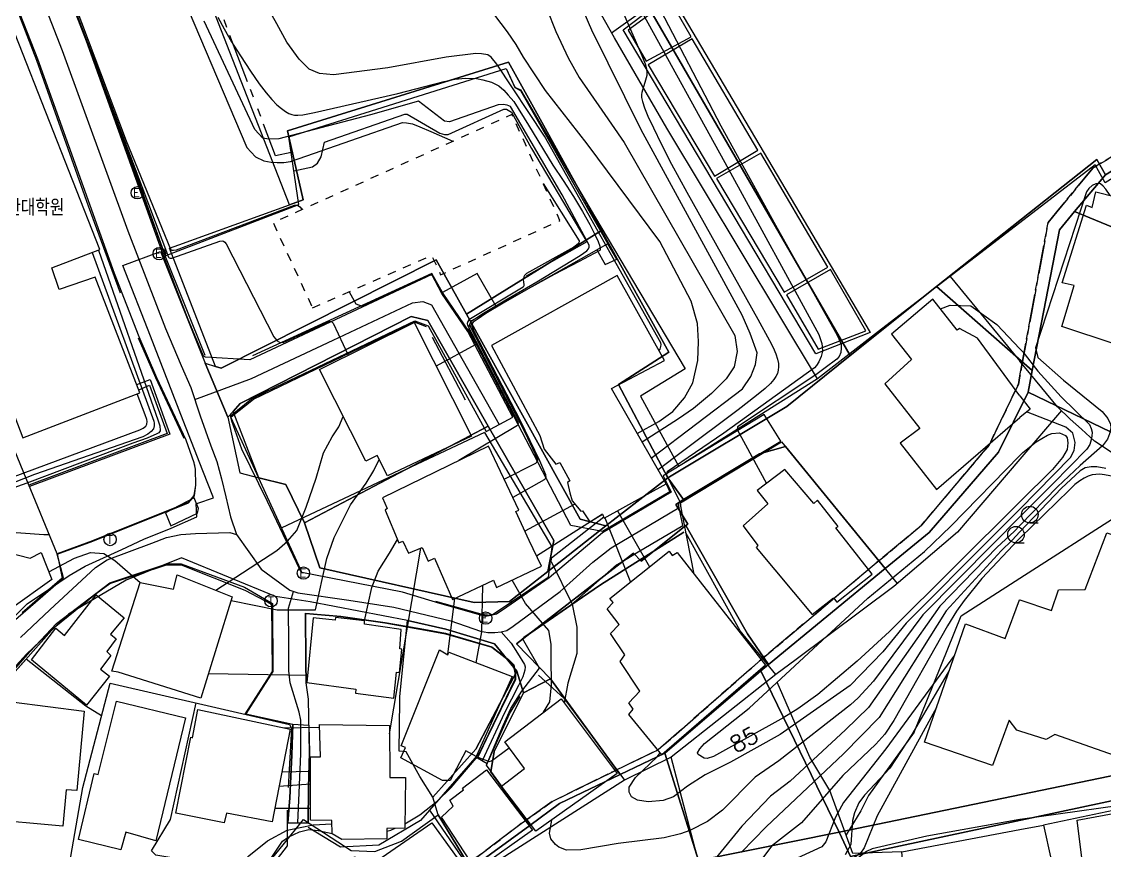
# Model space of a CAD drawing. Header units: feet. Extents: x 197796 to 199821, y 552499 to 555392.
# Drawn here: x 198554.4 to 198685.5, y 553970.4 to 554070.7 of the extents above; entities that cross this region are included whole.
import ezdxf
from ezdxf.enums import TextEntityAlignment as Align

# ---------------------------------------------------------------- set-up
doc = ezdxf.new("R2010")
doc.units = ezdxf.units.FT
doc.header["$MEASUREMENT"] = 0
for name, pattern in [('AAA006', [2, 1, -1]), ('ANYANG', [9, 5, -1, 2, -1]), ('ANYANG1', [11.5, 6, -1, 1, -1.5, 1, -1]), ('JEON', [12, 4, -0.5, 1, -0.5, 4, -0.5, 1, -0.5])]:
    doc.linetypes.add(name, pattern=pattern)
for name, color, linetype in [('AAA001', 7, 'CONTINUOUS'), ('AAA002', 7, 'CONTINUOUS'), ('AAA006', 7, 'AAA006'), ('AAA008', 7, 'CONTINUOUS'), ('AAC001', 7, 'CONTINUOUS'), ('AAC002', 7, 'CONTINUOUS'), ('AAC003', 3, 'ANYANG'), ('AAC006', 7, 'ANYANG1'), ('AD002', 7, 'CONTINUOUS'), ('AD0022', 1, 'CONTINUOUS'), ('ADA085', 1, 'CONTINUOUS'), ('AE150', 7, 'CONTINUOUS'), ('AZ0202', 7, 'CONTINUOUS'), ('AZ0203', 7, 'CONTINUOUS'), ('AZ080', 1, 'CONTINUOUS'), ('AZ0801', 7, 'CONTINUOUS'), ('AZ0803', 7, 'CONTINUOUS'), ('CA0011', 7, 'CONTINUOUS'), ('CAA001', 7, 'CONTINUOUS'), ('CAA002', 30, 'CONTINUOUS'), ('DC0012', 3, 'CONTINUOUS'), ('DD001', 3, 'CONTINUOUS'), ('EA0018', 7, 'JEON'), ('EA0118', 7, 'JEON'), ('wipco_지적', 20, 'CONTINUOUS'), ('ZC002', 7, 'CONTINUOUS')]:
    doc.layers.add(name, color=color, linetype=linetype)
doc.styles.add('GHS', font='ROMANS', dxfattribs={"bigfont": 'NGSW.shx'})
doc.styles.add('NGSW', font='ROMANS.shx', dxfattribs={"bigfont": 'NGSW.shx'})
doc.styles.get("Standard").update_dxf_attribs({"font": 'ROMANS.shx', "bigfont": 'NGSW.shx'})

# ---------------------------------------------------------------- blocks, each defined once
blk = doc.blocks.new('AZ0202')
at = {"layer": 'AZ0202'}
blk.add_circle((0, 0), 0.75, dxfattribs=at)
at = {"layer": 'AZ0202', "style": 'GHS'}
blk.add_text('E', height=1, dxfattribs=at).set_placement((-0.5, -0.48))
blk = doc.blocks.new('DC0012')
at = {"layer": 'DC0012'}
blk.add_lwpolyline([(0, -1), (1, -1)], dxfattribs=at)
blk.add_circle((0, 0), 1, dxfattribs=at)
blk = doc.blocks.new('AZ0203')
at = {"layer": 'AZ0203'}
blk.add_circle((0, 0), 0.75, dxfattribs=at)
at = {"layer": 'AZ0203', "style": 'GHS'}
blk.add_text('T', height=1, dxfattribs=at).set_placement((-0.36, -0.52))

msp = doc.modelspace()

# ---------------------------------------------------------------- linework, layer by layer
at = {"layer": 'AAA001', "color": 255, "flags": 128}
for points in [[(198626.42, 554040.04), (198611.23, 554031.57), (198617.07, 554020.66), (198617.6, 554019.02), (198619.01, 554017.22), (198619.49, 554017.43), (198620.71, 554015.19), (198620.41, 554014.98), (198620.7, 554013.74), (198621, 554012.76), (198622.02, 554011.51), (198622.26, 554011.58), (198623.12, 554010.24), (198624.64, 554011.16), (198624.88, 554010.66), (198632.35, 554014.83), (198625.74, 554026.38), (198632.14, 554029.73)], [(198608.82, 554020.61), (198598.66, 554015.8), (198597.41, 554018.25), (198596.04, 554017.58), (198590.43, 554028.64), (198601.88, 554034.36)], [(198610.87, 554019.4), (198598.04, 554013.13), (198598.62, 554011.84), (198598.37, 554011.66), (198600.03, 554007.7), (198600.5, 554007.89), (198601.19, 554006.46), (198602.87, 554007.13), (198603.59, 554005.46), (198604.36, 554005.83), (198606.53, 554000.86), (198611.48, 554003.17), (198611.85, 554002.3), (198617.3, 554004.86), (198615.78, 554007.98), (198614.2, 554011.48), (198614.53, 554011.63)], [(198646.7, 554016.57), (198643.38, 554014.04), (198644.67, 554012.43), (198641.66, 554009.76), (198643.46, 554007.38), (198643.25, 554007.13), (198650.01, 553999.03), (198652.59, 554001.04), (198653, 554000.54), (198657.25, 554003.91), (198652.86, 554009.5), (198653.16, 554009.68), (198650.65, 554012.85), (198650.22, 554012.46)], [(198543.69, 554008.88), (198555.44, 554005.84), (198556.8, 554006.54), (198558.09, 554003.27), (198553.11, 553999.7), (198545.09, 554001.95), (198542, 554002.82)], [(198626.79, 553993.36), (198627.36, 553994.15), (198625.64, 553996.74), (198626.69, 553997.84), (198625.22, 553999.7), (198625.94, 554000.5), (198625.55, 554000.98), (198632.71, 554006.67), (198633.08, 554006.18), (198633.67, 554006.51), (198644.35, 553992.9), (198631.82, 553982.08), (198627.84, 553986.93), (198628.35, 553987.57), (198627.83, 553988.35), (198629.16, 553989.76)], [(198579.9, 554001.18), (198576.08, 553988.92), (198566.1, 553992.04), (198565.34, 553992.19), (198568.74, 554002.92), (198572.8, 554002.11), (198573.22, 554003.82)], [(198562.27, 553988.06), (198555.63, 553993.56), (198558.56, 553997.36), (198559.59, 553996.48), (198563.42, 554001.41), (198566.82, 553998.62), (198565.17, 553996.65), (198565.85, 553996.08), (198564.71, 553994.57), (198565.21, 553994.07), (198563.97, 553992.42), (198565.03, 553991.57)], [(198599.42, 553988.9), (198599.77, 553992.06), (198600.12, 553992), (198600.41, 553994.82), (198600.15, 553994.86), (198600.3, 553997.23), (198595.88, 553997.86), (198595.88, 553998.26), (198592.37, 553998.65), (198592.35, 553998.36), (198589.69, 553998.63), (198588.89, 553990.82), (198594.85, 553990.01), (198594.81, 553989.5)], [(198604.95, 553994.74), (198605.95, 553994.15), (198606.06, 553994.49), (198613.73, 553991.52), (198609.37, 553981.87), (198608.13, 553982.54), (198606.25, 553978.97), (198605.32, 553978.94), (198600.29, 553981.68), (198600.82, 553982.95), (198600.3, 553983.14)], [(198549.59, 553974.33), (198550.39, 553984.31), (198552.78, 553984.19), (198553.18, 553988.48), (198561.97, 553987.36), (198561.1, 553977.74), (198559.8, 553977.83), (198559.39, 553973.43)], [(198570.67, 553971.68), (198567.03, 553972.71), (198566.42, 553970.56), (198561.29, 553971.84), (198563.2, 553979.81), (198563.68, 553979.68), (198565.9, 553988.53), (198574.22, 553986.55)], [(198616.61, 553972.81), (198612.45, 553978.29), (198615.22, 553980.39), (198612.84, 553983.64), (198619.65, 553988.83), (198626.45, 553979.8)], [(198573.08, 553975), (198574.9, 553984.18), (198575.08, 553984.13), (198575.74, 553987.53), (198586.9, 553985.17), (198584.73, 553973.94), (198579.18, 553975), (198578.92, 553973.82)], [(198590.43, 553985.71), (198598.89, 553985.61), (198598.93, 553979.33), (198600.82, 553979.3), (198600.77, 553973.2), (198598.57, 553973.16), (198598.57, 553971.9), (198593.14, 553971.81), (198591.98, 553972.51), (198591.92, 553974.12), (198589.36, 553974.17), (198589.34, 553981.81), (198590.57, 553981.83)], [(198609.37, 553968.12), (198605.2, 553974.53), (198606.62, 553975.84), (198606.22, 553976.58), (198607.84, 553977.84), (198607.75, 553978.02), (198610.64, 553980.25), (198616.18, 553972.95)], [(198691.85, 553975.96), (198689.63, 553968.79), (198684.5, 553967.83), (198684.27, 553969.13), (198682.69, 553968.96), (198682.06, 553974.15)], [(198592.2, 553956.65), (198586.89, 553964.34), (198594.68, 553969.72), (198595.8, 553968.17), (198604.03, 553973.82), (198608.45, 553967.7)]]:
    msp.add_lwpolyline(points, close=True, dxfattribs=at)
for points in [[(198675.13, 554025.47), (198669.99, 554032.46), (198667.84, 554033.6), (198667.55, 554033.4), (198664.61, 554037.15), (198659.61, 554032.94), (198662.03, 554029.86), (198658.78, 554026.93), (198663.02, 554021.52), (198660.64, 554019.73), (198665.05, 554014.15), (198675.13, 554022.84)], [(198675.13, 554000.79), (198678.94, 553999.53), (198679.8, 554002.02), (198683, 554002.07), (198685.62, 554008.92), (198693.51, 554006.2), (198691.2, 553998.87), (198692.92, 553998.06), (198687.24, 553981.73), (198679.36, 553984.51), (198678.32, 553983.91), (198675.13, 553984.93)], [(198675.13, 553984.93), (198674.75, 553985.05), (198673.82, 553986.27), (198671.82, 553980.76), (198663.58, 553983.61), (198668.55, 553997.89), (198673.33, 553996.13), (198675.08, 554000.81), (198675.13, 554000.79)], [(198675.13, 553973.03), (198678, 553973.57), (198678.9, 553969.38), (198677.71, 553969.19), (198677.85, 553968.29), (198682.14, 553968.8), (198683.8, 553956.17), (198675.12, 553954.97)], [(198675.12, 553954.97), (198655.03, 553952.18), (198653.9, 553961.54), (198659.62, 553962.35), (198659.23, 553965.39), (198661.24, 553965.71), (198660.85, 553970.34), (198675.13, 553973.03)]]:
    msp.add_lwpolyline(points, dxfattribs=at)
at = {"layer": 'AAA001', "color": 255}
msp.add_lwpolyline([(198675.13, 554025.47), (198676.36, 554023.88), (198675.13, 554022.84)], dxfattribs=at)
at = {"layer": 'AAA002', "color": 255, "flags": 128}
msp.add_lwpolyline([(198686.65, 554031.72), (198680.21, 554033.87), (198681.71, 554038.8), (198680.23, 554039.14), (198683.17, 554048.51), (198683.88, 554048.26), (198684.33, 554050.14), (198686.7, 554049.53)], dxfattribs=at)
at = {"layer": 'AAA006', "color": 255, "flags": 128}
msp.add_lwpolyline([(198589.6, 554036.1), (198603.99, 554042.46), (198605.09, 554040.12), (198619.52, 554046.67), (198613.71, 554059.49), (198584.84, 554046.4)], close=True, dxfattribs=at)
at = {"layer": 'AAA008', "color": 255, "flags": 128}
for points in [[(198550.79, 554076.44), (198533.51, 554069.56), (198546.43, 554036.41), (198552.59, 554038.65), (198553.45, 554036.33), (198549.14, 554034.59), (198554.59, 554020.41), (198568.72, 554025.85), (198563.32, 554039.84), (198558.96, 554038.35), (198558.09, 554040.96), (198563.87, 554043.16)], [(198572.46, 554009.77), (198575.7, 554011.27), (198575.82, 554011.85), (198575.28, 554013.13), (198571.81, 554011.31)]]:
    msp.add_lwpolyline(points, close=True, dxfattribs=at)
at = {"layer": 'AAC001', "color": 255, "flags": 128}
for points in [[(198675.14, 554046.41), (198658.41, 554033.55), (198650.67, 554027.54), (198632.44, 554057.83), (198626.1, 554068.75), (198616.63, 554085.56), (198601.4, 554093.4), (198574.53, 554082.44), (198572.55, 554086.67)], [(198550.79, 554076.44), (198552.1, 554076.94), (198553.7, 554072.65), (198556.24, 554066.08), (198562.45, 554048.43), (198566.32, 554037.91)], [(198703.39, 554076.5), (198707.02, 554064.73), (198685.44, 554051.22), (198684.23, 554053.4), (198675.14, 554046.41)], [(198571.8, 554042.4), (198562.85, 554067.15)], [(198571.8, 554042.4), (198587.96, 554048.6), (198586.73, 554056.78), (198613.02, 554065.06)], [(198632.35, 554014.83), (198632.82, 554013.85), (198624.65, 554009.07), (198620.83, 554009.81), (198608.54, 554033.36), (198608.54, 554033.89), (198608.75, 554034.43), (198608.85, 554034.6), (198623.96, 554043.14)], [(198611.82, 554036.28), (198609.49, 554040.27), (198605.33, 554037.96), (198604.01, 554040.27), (198582.32, 554030.31)], [(198666.68, 554039.91), (198675.13, 554029.65)], [(198575.27, 554017.23), (198575.4, 554016.62), (198575.44, 554014.68), (198575.26, 554013.41), (198574.56, 554012.59), (198563, 554007.95), (198558.71, 554006.37), (198554.96, 554015.46), (198548.07, 554032.19), (198546.49, 554036.43)], [(198600.47, 554001.75), (198588.31, 554004.1), (198588.15, 554004.52), (198579.77, 554022.81), (198579.76, 554022.93), (198582.46, 554025.09), (198601.88, 554034.41), (198603.35, 554033.87)], [(198604.06, 554032.57), (198608.07, 554024.99)], [(198568.5, 554032.48), (198570.61, 554027.68), (198574.04, 554020.35)], [(198703.92, 554011.52), (198687.94, 554017.24), (198686.96, 554018.08), (198685.55, 554019.05), (198684.16, 554020), (198682.56, 554021.45), (198681.19, 554022.67), (198679.66, 554024.15), (198675.13, 554029.65)], [(198650.67, 554027.54), (198634.63, 554017.42)], [(198680.15, 554023.68), (198675.13, 554017.81)], [(198610.41, 554021.05), (198585.87, 554009.51)], [(198610.41, 554021.05), (198618.53, 554007.2), (198618.1, 554003.5), (198611.43, 553999.04), (198610.75, 553998.9), (198610.56, 553998.91), (198604.5, 554000.62)], [(198634.19, 554011.92), (198634.11, 554012.52), (198646.3, 554019.93), (198660.29, 554002.76)], [(198675.13, 554017.81), (198667.59, 554008.99), (198659.87, 554002.4), (198648.08, 553993.59), (198645.62, 553991.76), (198641.31, 553997.04), (198634.74, 554008.9)], [(198675.13, 554003.42), (198687.32, 554011.24), (198688.19, 554013.52), (198693, 554014.79), (198703.53, 554010.99)], [(198491.21, 553976.16), (198495.96, 553977.65), (198499.87, 553979.12), (198505.22, 553980.9), (198512.9, 553981.46), (198518.46, 553982.9), (198523.61, 553984.86), (198529.72, 553989.84), (198533.15, 553995.1), (198543.19, 554009.7), (198557.09, 554008.7)], [(198615.16, 553996.25), (198620.84, 554000.15), (198624.41, 554002.63), (198634.48, 554008.98)], [(198557.09, 554008.7), (198557.74, 554008.72)], [(198558.71, 554006.37), (198559.32, 554003.41), (198554.49, 553999.22)], [(198548.69, 553967.9), (198549.17, 553978.83), (198549.47, 553983.56), (198550.59, 553987.3), (198552.68, 553991.05), (198558.34, 553997.47), (198563.43, 554001.55), (198565.1, 554002.79), (198571.96, 554005.03), (198573.72, 554005.03), (198581.4, 554001.99)], [(198662.33, 553984.79), (198668.01, 553998.86), (198675.13, 554003.42)], [(198581.4, 554001.99), (198584.62, 554000.29), (198584.7, 553992.14), (198581.4, 553986.99)], [(198588.87, 553990.77), (198588.84, 553993.23), (198588.8, 553999.15), (198593.01, 553998.79), (198598.36, 553998.01), (198602.59, 553997.27), (198605.68, 553996.71), (198609.88, 553995.5), (198611.27, 553995.06), (198613.25, 553993.56), (198613.87, 553992.94), (198614.1, 553991.78), (198614.07, 553991.17), (198609.78, 553982.3), (198603.75, 553975.37), (198602.65, 553974.11), (198597.62, 553971.13), (198592.98, 553970.88), (198589.09, 553973.26)], [(198564.08, 553986.76), (198562.2, 553987.95), (198554.96, 553993.64)], [(198697.48, 553993.77), (198691.78, 553976.46), (198678, 553973.57)], [(198557.35, 553945.21), (198559.15, 553962.62), (198559.58, 553965.12), (198561.82, 553978.13), (198565.12, 553990.73), (198576.85, 553988.04), (198586.82, 553985.73), (198587.06, 553985.27), (198586.64, 553978.12)], [(198645.62, 553991.76), (198632.97, 553981.77), (198627.3, 553979.01), (198609.2, 553967.43), (198592.21, 553956.1), (198584.36, 553949.79), (198579.31, 553947.66), (198577.2, 553946.42), (198570.02, 553941.46), (198568.41, 553940.57), (198567.02, 553938.22)], [(198616.94, 553991.71), (198619.99, 553988.9), (198627.3, 553979.01)], [(198660.85, 553970.34), (198654.94, 553970.12), (198652.14, 553977.73), (198649.73, 553981.76), (198645.79, 553990.86)], [(198584.52, 553968.44), (198575.27, 553969.17), (198570.65, 553969.93), (198570.12, 553970.44), (198572.41, 553974.26), (198575.53, 553988.34)], [(198612.45, 553978.3), (198610.65, 553980.83), (198613.4, 553987), (198614.69, 553989.11)], [(198648.67, 553938.2), (198647.27, 553939.52), (198642.4, 553947.96), (198639.05, 553959.55), (198635.81, 553970.84), (198632.97, 553981.77)], [(198586.52, 553975.35), (198586.54, 553971.06), (198582.65, 553966), (198588.85, 553959.55), (198592.21, 553956.1)], [(198603.75, 553975.37), (198609.2, 553967.43)]]:
    msp.add_lwpolyline(points, dxfattribs=at)
at = {"layer": 'AAC002', "color": 255, "flags": 128}
msp.add_lwpolyline([(198576.61, 554030.35), (198571.8, 554042.4)], dxfattribs=at)
at = {"layer": 'AAC003', "color": 255, "flags": 128}
msp.add_lwpolyline([(198625.76, 554069.36), (198633.94, 554075.25), (198655.32, 554093.15), (198666.48, 554102.15)], dxfattribs=at)
at = {"layer": 'AAC006', "color": 255, "flags": 128}
msp.add_lwpolyline([(198587.01, 554054.88), (198585.14, 554054.49), (198574.53, 554082.44)], dxfattribs=at)
at = {"layer": 'AD002', "color": 255, "flags": 128}
for points in [[(198559.13, 554136.8), (198556.23, 554131), (198555.2, 554128.86), (198554.27, 554125.59), (198553.06, 554107.1), (198551.84, 554092.18), (198551.89, 554089.23), (198551.97, 554086.48), (198556.76, 554073.87), (198559.33, 554067.25), (198567.25, 554045.43), (198571.83, 554033.61), (198573.71, 554029.13), (198574.88, 554026.5), (198576.03, 554023.04), (198576.65, 554021.23), (198577.3, 554019.41), (198578.01, 554017.54), (198578.61, 554015.42), (198579.11, 554013.27), (198579.7, 554010.86), (198580.39, 554008.71)], [(198575.37, 554025.02), (198582.22, 554027.55), (198592.08, 554032.2), (198601.7, 554036.73), (198602.92, 554036.88), (198603.99, 554036.48), (198612.17, 554022.02)], [(198554.29, 553996.26), (198557.82, 553999.61), (198563.37, 554004.72), (198564.78, 554005.66), (198570.15, 554007.67), (198571.93, 554008.34), (198573.67, 554008.7), (198575.46, 554008.81), (198579.61, 554008.95), (198580.39, 554008.71), (198583.37, 554004.51), (198586.86, 554001.98), (198587.81, 554001.65), (198593.97, 554000.78), (198599.42, 553999.9), (198606.32, 553998.27), (198609.91, 553997.03), (198610.81, 553996.86), (198611.66, 553996.84), (198612.42, 553996.92), (198613.11, 553997.11), (198613.87, 553997.6), (198619.53, 554001.8), (198623.49, 554005.36), (198625.72, 554007.1), (198633.93, 554011.97)], [(198587.84, 553973.83), (198587.98, 553977.48), (198588.17, 553982.18), (198588.17, 553986.27), (198587.99, 553987.23), (198586.91, 553990.77), (198586.72, 553992.2), (198586.72, 553995.5), (198586.71, 553999.79), (198587.3, 554001.82)], [(198612.42, 553996.92), (198613.62, 553995.56), (198614.4, 553994.37), (198615.22, 553992.99), (198615.32, 553992.71), (198615.28, 553992.31), (198615.02, 553991.49), (198614.51, 553990.45), (198612.79, 553987.15), (198610.12, 553981.34)]]:
    msp.add_lwpolyline(points, dxfattribs=at)
at = {"layer": 'AD0022', "color": 255, "flags": 128}
for points in [[(198632.96, 554013.82), (198624.65, 554008.91), (198618.23, 554003.45), (198613.08, 553999.92), (198611.85, 553999.07), (198611.14, 553998.89), (198610.53, 553998.78), (198605, 554000.35), (198600.47, 554001.75), (198588.31, 554004.1), (198588.05, 554004.47), (198585.66, 554009.54), (198584.17, 554012.7), (198581.07, 554019.03), (198579.85, 554022.41), (198579.66, 554023.06), (198582.23, 554025.11), (198585.19, 554026.55), (198601.95, 554034.55), (198603.59, 554033.95), (198610.58, 554021.15), (198610.58, 554021.14), (198613.8, 554022.91), (198608.36, 554033.25), (198605.25, 554037.85), (198604.02, 554040.13), (198582, 554029.84), (198576.67, 554030.15), (198576.43, 554030.28), (198574.56, 554034.72), (198571.56, 554042.46), (198562.27, 554068.37), (198559.69, 554075.04)], [(198553.13, 553997.96), (198556.98, 554001.28), (198559.48, 554003.47), (198558.73, 554006.32), (198563.02, 554007.9), (198574.59, 554012.55), (198575.31, 554013.39), (198575.49, 554014.67), (198575.45, 554016.62), (198575.29, 554017.38), (198574.3, 554020.12), (198570.78, 554027.67), (198568.62, 554032.62), (198565.66, 554040.26), (198556.37, 554066.17), (198553.81, 554072.76)], [(198552.58, 553991.3), (198555.46, 553994.57), (198558.66, 553997.94), (198565.07, 554002.87), (198571.99, 554005.14), (198573.73, 554005.15), (198577.22, 554003.85), (198581.38, 554002.32), (198584.74, 554000.36), (198584.75, 553999.17), (198584.79, 553993.17), (198584.81, 553992.14), (198581.55, 553987.01), (198587.23, 553985.76), (198587.11, 553982.02), (198586.86, 553976.85), (198586.6, 553973.84), (198589.08, 553973.81), (198589.11, 553978.1), (198589.23, 553982.35), (198589.11, 553988.79), (198588.84, 553990.75), (198588.79, 553993.23), (198588.75, 553999.2), (198593.02, 553998.84), (198598.37, 553998.06), (198602.6, 553997.32), (198605.69, 553996.76), (198609.9, 553995.54), (198611.29, 553995.11), (198613.28, 553993.59), (198613.92, 553992.96), (198614.15, 553991.79), (198614.12, 553991.15), (198610.59, 553983.92), (198609.54, 553981.68), (198610.7, 553981), (198612.64, 553985.6), (198613.56, 553987.66), (198614.9, 553989.74), (198617.03, 553992.55), (198614.97, 553996.11), (198615.46, 553996.45), (198620.84, 554000.15), (198626.35, 554005.04), (198626.79, 554005.29), (198628.99, 554006.6), (198634.37, 554009.78), (198633.82, 554012.54)]]:
    msp.add_lwpolyline(points, dxfattribs=at)
at = {"layer": 'ADA085', "color": 255, "flags": 128}
msp.add_lwpolyline([(198633.82, 554012.54), (198646.24, 554020), (198644.22, 554023.2), (198632, 554015.78), (198632.34, 554015.08), (198632.96, 554013.82)], dxfattribs=at)
at = {"layer": 'AE150', "color": 255, "flags": 128}
msp.add_lwpolyline([(198625.31, 554043.85), (198623.96, 554043.14), (198625, 554041.37), (198626.4, 554042)], close=True, dxfattribs=at)
msp.add_lwpolyline([(198589.08, 553973.81), (198586.6, 553973.84), (198586.86, 553976.85), (198587.11, 553982.02), (198587.23, 553985.76), (198589.17, 553985.63), (198589.23, 553982.35), (198589.11, 553978.1), (198589.08, 553973.81)], dxfattribs=at)
at = {"layer": 'AZ080', "color": 255, "flags": 128}
for points in [[(198562.85, 554067.15), (198567.21, 554055.1), (198571.8, 554042.4)], [(198613.02, 554065.06), (198614.04, 554062.78), (198614.74, 554062.46), (198623.68, 554047.2), (198634.64, 554028.73)], [(198568.34, 554026.84), (198569.98, 554027.43), (198572.35, 554020.85), (198565.53, 554018.3), (198555.36, 554014.49)]]:
    msp.add_lwpolyline(points, dxfattribs=at)
at = {"layer": 'AZ0801', "color": 255, "flags": 128}
for points in [[(198613.02, 554065.06), (198614.05, 554062.77), (198614.73, 554062.39), (198625.31, 554043.85)], [(198587.34, 554052.69), (198589.61, 554053.16), (198590.2, 554053.59), (198590.63, 554054.36), (198591.05, 554056.15), (198600.77, 554059.53), (198601.06, 554059.53), (198604.99, 554057.24), (198605.57, 554057.07), (198605.99, 554057.06), (198612.72, 554060.14), (198613.04, 554060.13), (198613.67, 554059.79), (198616.08, 554055.38), (198617.23, 554053.42), (198622.76, 554044.09), (198615.43, 554039.93)], [(198634.64, 554028.73), (198629.27, 554025.45), (198633.89, 554016.93)], [(198568.58, 554026.21), (198569.89, 554026.76), (198572.01, 554020.92), (198555.29, 554014.66)], [(198675.13, 554003.42), (198687.32, 554011.24), (198688.19, 554013.52), (198693, 554014.79), (198703.53, 554010.99)], [(198634.48, 554008.98), (198624.41, 554002.63), (198620.84, 554000.15), (198615.16, 553996.25)], [(198554.96, 553993.64), (198552.68, 553991.05), (198550.59, 553987.3), (198549.47, 553983.56), (198549.17, 553978.83), (198548.69, 553967.9)]]:
    msp.add_lwpolyline(points, dxfattribs=at)
at = {"layer": 'AZ0801', "color": 255}
msp.add_lwpolyline([(198662.33, 553984.79), (198668.01, 553998.86), (198675.13, 554003.42)], dxfattribs=at)
at = {"layer": 'AZ0803', "color": 255, "flags": 128}
for points in [[(198627.14, 554069.73), (198632.86, 554074.08), (198657.01, 554033.15), (198650.47, 554030.57)], [(198629.92, 554065.94), (198635.38, 554068.9), (198632.8, 554073.41), (198627.77, 554069.69)], [(198635.51, 554068.66), (198630.2, 554065.52), (198638.19, 554052.04), (198643.46, 554055.18)], [(198643.79, 554054.8), (198638.46, 554051.76), (198646.64, 554037.99), (198651.9, 554041.05)], [(198652.21, 554040.75), (198646.89, 554037.69), (198650.72, 554031.11), (198656.51, 554033.32)]]:
    msp.add_lwpolyline(points, close=True, dxfattribs=at)
at = {"layer": 'CAA001', "color": 255, "flags": 128}
for points, elevation in [([(198625.98, 554074.52), (198629.41, 554066.62), (198629.81, 554065.61), (198629.99, 554065.02), (198630.04, 554064.59), (198630.03, 554064.23), (198629.86, 554063.63), (198629.41, 554062.16), (198629.36, 554061.9), (198629.39, 554061.55), (198629.5, 554061.05), (198629.74, 554060.32), (198630.16, 554059.3), (198630.81, 554057.87), (198631.75, 554055.94), (198633.02, 554053.49), (198634.85, 554050.12), (198643.46, 554034.73), (198644.87, 554032.16), (198645.29, 554031.33), (198645.63, 554030.54), (198645.83, 554029.9), (198645.93, 554029.39), (198645.95, 554028.96), (198645.91, 554028.56), (198645.81, 554028.19), (198645.63, 554027.83), (198645.36, 554027.44), (198644.96, 554026.98), (198644.32, 554026.37), (198643.29, 554025.51), (198641.05, 554023.78), (198634.35, 554018.75), (198631.38, 554016.52)], 80), ([(198578.16, 554071.27), (198578.91, 554069.84), (198579.81, 554068.3), (198580.88, 554066.57), (198582.09, 554064.74), (198583.15, 554063.21), (198583.99, 554062.11), (198584.69, 554061.29), (198585.29, 554060.67), (198585.84, 554060.2), (198586.31, 554059.85), (198586.73, 554059.62), (198587.08, 554059.48), (198587.43, 554059.41), (198587.84, 554059.4), (198588.44, 554059.46), (198589.82, 554059.72), (198599.92, 554062.04), (198603.19, 554062.87), (198605.52, 554063.49), (198606.82, 554063.75), (198608.09, 554063.88), (198609.41, 554063.85), (198610.19, 554063.7), (198611.22, 554063.39), (198612.13, 554062.95), (198612.73, 554062.43), (198613.27, 554061.83), (198613.92, 554061.06), (198615.71, 554058.21), (198618.67, 554053.37), (198619.91, 554051.51), (198621.14, 554049.57), (198622.23, 554047.75), (198623.11, 554046.19), (198623.73, 554044.99), (198624.12, 554044.13), (198624.32, 554043.57), (198624.39, 554043.25), (198624.36, 554043.1), (198624.27, 554043.02), (198621.84, 554041.73), (198618.81, 554040.13), (198615.69, 554038.41), (198612.66, 554036.67), (198610.56, 554035.41), (198609.49, 554034.72), (198609.04, 554034.37), (198608.88, 554034.19), (198608.83, 554034.05), (198608.86, 554033.91), (198609.15, 554033.2), (198614.72, 554022.48), (198617.06, 554017.66), (198617.76, 554015.95), (198617.8, 554015.54), (198617.74, 554015.39), (198617.6, 554015.3), (198613.81, 554013.17)], 75), ([(198563.72, 554043.1), (198570.95, 554022.47), (198571.12, 554021.84), (198571.15, 554021.66), (198571.17, 554021.5), (198571.17, 554021.26), (198571.1, 554021.1), (198571.01, 554021), (198570.79, 554020.87), (198569.59, 554020.36), (198567.86, 554019.73), (198563.91, 554018.24), (198555.04, 554014.93), (198547.58, 554012.24), (198546.48, 554011.74), (198545.53, 554011.24), (198544.43, 554010.58), (198543.69, 554008.88)], 70), ([(198675.13, 554018.26), (198675.5, 554018.64), (198677.08, 554019.91), (198678.47, 554020.73), (198679, 554020.92), (198679.9, 554020.99), (198680.65, 554020.68), (198680.85, 554020.39), (198680.92, 554019.8), (198680.83, 554019), (198680.27, 554018.01), (198679.07, 554016.56), (198675.13, 554012.64)], 85), ([(198675.13, 554012.64), (198659.37, 553996.96), (198655.45, 553993.38), (198650.7, 553989.35), (198648.28, 553987.63), (198646.6, 553986.58), (198638.07, 553981.85), (198637.33, 553981.63), (198636.97, 553981.65), (198636.21, 553982.1), (198636.16, 553982.32), (198636.43, 553982.79), (198637, 553983.42), (198642.38, 553987.72), (198656.76, 554001), (198663.58, 554006.63), (198666.76, 554009.72), (198675.13, 554018.26)], 85), ([(198686.45, 554015.7), (198685.37, 554015.94), (198684.81, 554016), (198684.33, 554015.98), (198683.87, 554015.9), (198683.39, 554015.74), (198682.88, 554015.51), (198682.36, 554015.18), (198681.79, 554014.75), (198681.07, 554014.08), (198675.13, 554008.26)], 80), ([(198626.48, 554011.55), (198630.33, 554004.78)], 80), ([(198675.13, 554008.26), (198674.92, 554008.04), (198670.54, 554003.37), (198668.4, 554000.74), (198667.48, 553999.42), (198666.38, 553997.68), (198659.89, 553986.2), (198658.81, 553984.56), (198657.72, 553983.34), (198653.72, 553979.57), (198648.73, 553973.83), (198645.09, 553971.01), (198643.79, 553969.3)], 80), ([(198605.97, 553994.2), (198606.81, 554000.99)], 75), ([(198600.77, 553973.71), (198602.57, 553974.8), (198604.67, 553976.44), (198606.37, 553978.12), (198609.39, 553981.65), (198609.58, 553981.79), (198610.95, 553981.26), (198611.22, 553981.35), (198613.38, 553982.9)], 80), ([(198585.9, 553980.02), (198589.34, 553980.07)], 75), ([(198578.89, 553959.23), (198579.15, 553961), (198579.38, 553961.98), (198579.64, 553962.52), (198582.48, 553966.35), (198585.95, 553971.62), (198586.64, 553972.11), (198588.01, 553972.76), (198589.15, 553973.04), (198590.29, 553972.92), (198591.98, 553972.53)], 80), ([(198598.57, 553972.82), (198599.07, 553972.96), (198599.59, 553973.18)], 80)]:
    msp.add_lwpolyline(points, dxfattribs=dict(at, elevation=elevation))
at = {"layer": 'CAA002', "color": 255, "flags": 128}
for points, elevation in [([(198557.76, 554121.76), (198557.71, 554121.72), (198555.01, 554087.49), (198562.38, 554068.21), (198572.19, 554042.23), (198572.25, 554042.17), (198572.37, 554042.14), (198572.6, 554042.12), (198578.4, 554044.19), (198578.67, 554044.21), (198578.85, 554044.18), (198579.01, 554044.06), (198579.17, 554043.84), (198584.93, 554032.6), (198585.31, 554032.11), (198585.59, 554031.95), (198586.03, 554031.93), (198591.68, 554034.5), (198591.89, 554034.45), (198592.09, 554034.25), (198593.91, 554030.38)], 71), ([(198630.56, 554017.95), (198641.59, 554026.32), (198642.58, 554027.81), (198643.16, 554029.28), (198643.35, 554030.67), (198642.52, 554033.01), (198641.53, 554035.23), (198629.32, 554057.62), (198623.36, 554069.68), (198622.44, 554071.84), (198621.59, 554074.02), (198620.36, 554077.16), (198619.68, 554079.47), (198619.28, 554081.97), (198619.02, 554084.38), (198619.01, 554085.39), (198619.83, 554089.93), (198620.32, 554093.34), (198620.87, 554095.86), (198621.79, 554099.18), (198622.5, 554101.39), (198623.74, 554104.54), (198624.4, 554106.19)], 79), ([(198560.58, 554082.51), (198558.1, 554081.5), (198557.91, 554081.35), (198557.81, 554081.16), (198557.81, 554081.01), (198557.86, 554080.68), (198567.06, 554056.3), (198572.41, 554043.22), (198572.48, 554043.15), (198572.58, 554043.1), (198572.78, 554043.09), (198573.14, 554043.12), (198587.41, 554048.55), (198587.68, 554048.55), (198587.91, 554048.44), (198588.07, 554048.31), (198588.32, 554048.05), (198588.35, 554047.99)], 72), ([(198571.03, 554080.59), (198581.67, 554055.5), (198582.7, 554054.39), (198583.7, 554053.91), (198584.6, 554053.73), (198585.33, 554053.68), (198586.12, 554053.7), (198586.95, 554053.83), (198587.97, 554054.17), (198600.49, 554058.52), (198600.95, 554058.5), (198601.69, 554058.35), (198602.56, 554058), (198603.89, 554057.45), (198606.57, 554056.27), (198606.66, 554056.29)], 73), ([(198629.44, 554074.86), (198629.1, 554074.21), (198628.96, 554073.87), (198628.9, 554073.59), (198628.93, 554073.12), (198629.07, 554072.57), (198639.91, 554052.9), (198650.82, 554032.88), (198651.19, 554031.82), (198651.24, 554031.43), (198651.25, 554030.89), (198651.11, 554030.21), (198650.81, 554029.57), (198650.55, 554029.16), (198650.28, 554028.84), (198639.35, 554020.94), (198632.46, 554016.29), (198632.42, 554016.2), (198632.4, 554016.03), (198632.42, 554015.79), (198633.94, 554012.84), (198634.03, 554012.55), (198635.72, 554003.89)], 81), ([(198631.02, 554075.47), (198630.91, 554074.63), (198630.89, 554074.11), (198630.97, 554073.7), (198631.18, 554073.04), (198638.97, 554058.12), (198645.56, 554046.12), (198652.84, 554033.19), (198653.24, 554032.36), (198653.51, 554031.69), (198653.53, 554031.25), (198653.49, 554030.73), (198653.29, 554030.22), (198652.98, 554029.89), (198651.6, 554028.86), (198650.44, 554028.02), (198641, 554021.71), (198640.94, 554021.42), (198644.49, 554014.89)], 82), ([(198631.49, 554030.9), (198631.62, 554031.12), (198631.73, 554031.42), (198631.77, 554031.67), (198631.72, 554031.89), (198617.64, 554056.89), (198611.89, 554065.59), (198611.19, 554066.41), (198610.78, 554066.71), (198610.03, 554066.83), (198609.36, 554066.88), (198605.75, 554066.43), (198598.69, 554065.14), (198592.12, 554064.3), (198590.45, 554064.45), (198589.19, 554064.99), (198588, 554066.19), (198586.51, 554068.24), (198585.28, 554070.46), (198584.01, 554072.77)], 76), ([(198617.92, 554072.27), (198619.01, 554069.55), (198620.51, 554066.34), (198621.83, 554063.97), (198624.56, 554060), (198627.28, 554056.12), (198640.68, 554032.77), (198640.95, 554030.83), (198640.57, 554028.97), (198639.63, 554027.54), (198637.82, 554025.77), (198635.67, 554023.95), (198633.84, 554022.71), (198629.47, 554019.86)], 78), ([(198612.75, 554015.41), (198616.58, 554017.34), (198616.72, 554017.46), (198616.85, 554017.62), (198616.85, 554017.79), (198615.3, 554021.05), (198608.73, 554033.72), (198608.68, 554033.92), (198608.66, 554034.1), (198608.69, 554034.3), (198608.75, 554034.42), (198608.87, 554034.54), (198610.07, 554035.36), (198612.98, 554037.08), (198616.71, 554039.26), (198621.94, 554042.45), (198622.75, 554042.99), (198622.98, 554043.24), (198623.06, 554043.46), (198623.06, 554043.68), (198619.77, 554049.76), (198613.54, 554060.46), (198613.12, 554060.64), (198612.66, 554060.69), (198612.06, 554060.68), (198606.14, 554058.62), (198605.57, 554058.69), (198602.43, 554061.1), (198596.61, 554059.45), (198585.51, 554056.55), (198584.33, 554056.5), (198583.58, 554056.63), (198582.61, 554057.67), (198576.5, 554070.79)], 74), ([(198628.86, 554020.93), (198631.47, 554022.35), (198633.16, 554023.59), (198634.58, 554025.22), (198635.58, 554027.05), (198636.2, 554029.73), (198636.27, 554032.05), (198636.16, 554034.23), (198635.38, 554036.93), (198631.58, 554044.13), (198622.81, 554055.96), (198617.78, 554062.41), (198615.11, 554066.41), (198614.23, 554067.95), (198613.17, 554069.5), (198611.63, 554071.5)], 77), ([(198617.49, 554051.16), (198621.83, 554044.22), (198621.83, 554044.09), (198621.71, 554043.84), (198621.21, 554043.47), (198615.47, 554040.25), (198615.33, 554040.14), (198615.24, 554040.02), (198615.16, 554039.88), (198615.09, 554039.67), (198615.08, 554039.48), (198615.09, 554039.29), (198615.13, 554038.86), (198615.14, 554038.79), (198615.12, 554038.68), (198615.06, 554038.6), (198608.48, 554034.66), (198608.37, 554034.47), (198608.29, 554034.24), (198608.33, 554034.03), (198614.42, 554022.31), (198614.45, 554022.15), (198614.44, 554021.99), (198614.38, 554021.9), (198607.29, 554017.65)], 73), ([(198686.04, 554049.7), (198685.53, 554050.48), (198685.2, 554050.83), (198684.88, 554051.1), (198684.64, 554051.16), (198684.3, 554051.11), (198683.88, 554050.9), (198683.48, 554050.55), (198683.17, 554050.16), (198677.01, 554031.26), (198677.28, 554030.1), (198680.39, 554027.38), (198685.09, 554023.58), (198685.78, 554022.75), (198686.07, 554022.04), (198686.14, 554021.59), (198685.98, 554020.87), (198685.73, 554020.22), (198685.12, 554019.41), (198682.42, 554017.05), (198679.68, 554014.48), (198675.13, 554009.78)], 82), ([(198562.96, 554042.81), (198570.41, 554022.42), (198570.44, 554022.18), (198570.44, 554021.84), (198570.35, 554021.49), (198570.1, 554021.15), (198569.7, 554020.83), (198569.09, 554020.51), (198555.97, 554015.95), (198553.31, 554014.93), (198546.96, 554012.47), (198545.69, 554011.88), (198543.96, 554010.97), (198541.18, 554009.22), (198540.49, 554008.28), (198538.73, 554004.83), (198531.68, 553991.49), (198529.74, 553988.7), (198529.72, 553988.28), (198531.94, 553981.9)], 69), ([(198594.02, 554038.05), (198594.85, 554036.6), (198595.59, 554036.32), (198596.25, 554036.63), (198597.63, 554037.26), (198598.93, 554037.86), (198599.39, 554038.05), (198601.38, 554038.99), (198603.4, 554039.89), (198603.62, 554039.99), (198603.77, 554040.07), (198603.92, 554040.12), (198604.02, 554040.12), (198604.07, 554040.09), (198604.16, 554039.94), (198604.46, 554039.38), (198605.36, 554037.85), (198608.54, 554033.19), (198609.28, 554031.88), (198609.33, 554031.8), (198609.33, 554031.72), (198609.32, 554031.69), (198609.28, 554031.65), (198604.55, 554029.08)], 72), ([(198665.52, 554035.99), (198666.68, 554036.42), (198669.21, 554036.36), (198672.34, 554034.1), (198675.14, 554031.17)], 83), ([(198675.14, 554031.17), (198675.49, 554030.8), (198677.3, 554028.46), (198680.13, 554025.36), (198683.53, 554022.02), (198683.76, 554021.53), (198683.86, 554021.06), (198683.83, 554020.61), (198683.76, 554020.14), (198683.59, 554019.57), (198683.21, 554019.03), (198679.13, 554014.85), (198675.13, 554010.84)], 83), ([(198528.39, 553980.79), (198526.15, 553986.14), (198526.31, 553986.43), (198528.4, 553989.18), (198531.55, 553993.78), (198534.57, 553998.6), (198536.22, 554001.77), (198539.49, 554008.36), (198539.86, 554008.95), (198540.48, 554009.64), (198543.82, 554011.62), (198546, 554012.7), (198548.49, 554013.72), (198553.21, 554015.61), (198568.7, 554021.38), (198569.13, 554021.57), (198569.46, 554021.81), (198569.55, 554022.05), (198569.59, 554022.35), (198569.55, 554022.61), (198569.36, 554023.18), (198568.39, 554025.72)], 68), ([(198577.92, 554001.96), (198585.27, 554006.76), (198586.58, 554007.89), (198587.71, 554009.17), (198588.83, 554012), (198590.03, 554015.52), (198590.93, 554018.57), (198591.98, 554020.52), (198592.78, 554021.72), (198593.3, 554022.99)], 71), ([(198579.75, 554000.71), (198585.33, 553999.59), (198589.97, 553999.58), (198590.83, 554003.61), (198591.33, 554005.79), (198592.2, 554008.34), (198594.18, 554012.29), (198596.08, 554014.92), (198597.03, 554016.45), (198597.65, 554017.78)], 72), ([(198685.5, 554016.68), (198684.43, 554016.88), (198683.75, 554016.87), (198683.02, 554016.77), (198682.42, 554016.42), (198680.16, 554014.3), (198675.13, 554009.01)], 81), ([(198621.32, 554012.37), (198615.26, 554009.12)], 76), ([(198675.13, 554011.77), (198671.83, 554008.46), (198661.39, 553997.98), (198658.55, 553994.52), (198654.6, 553990.45), (198646.16, 553984.53), (198640.12, 553981.19), (198637.08, 553979.64), (198634.94, 553978.29), (198633.23, 553976.98), (198632, 553976.52), (198630.17, 553976.36), (198628.9, 553976.57), (198628.17, 553976.97), (198627.88, 553977.53), (198627.89, 553978.14), (198628.66, 553979.31), (198631.31, 553981.86), (198631.64, 553982.3)], 84), ([(198624.64, 554011.16), (198616.69, 554006.1)], 77), ([(198675.13, 554010.84), (198671.89, 554007.58), (198663.41, 553999), (198657.43, 553990.97), (198655.58, 553988.97), (198654.65, 553988.12), (198645.98, 553981.34), (198643.1, 553979.36), (198639.15, 553975.38), (198637.35, 553974.01), (198635.2, 553972.93), (198634.11, 553972.52), (198632.11, 553972.02), (198626.55, 553971.32), (198622.04, 553970.57), (198620.31, 553970.54), (198619.39, 553970.91), (198618.99, 553971.22), (198618.43, 553971.91), (198618.25, 553972.58), (198618.52, 553974.17)], 83), ([(198624.81, 554010.81), (198618.49, 554005.84), (198618.45, 554005.78), (198618.43, 554005.5), (198618.44, 554005.42), (198621.01, 554000.27), (198621.54, 553997.49), (198621.54, 553994.3), (198620.45, 553990.72), (198620.04, 553988.31)], 78), ([(198624.95, 554010.7), (198628.03, 554002.95)], 79), ([(198675.13, 554009.78), (198674.44, 554009.06), (198672.37, 554007.16), (198665.43, 554000.02), (198656.84, 553987.77), (198654.05, 553985.07), (198647.36, 553978.89), (198644.99, 553977.08), (198641.5, 553973.42), (198636.89, 553967.77)], 82), ([(198675.13, 554009.01), (198674.2, 554008.03), (198672.87, 554006.72), (198666.22, 553999.46), (198658.1, 553986.57), (198653.78, 553982.19), (198644.43, 553973.34), (198641.45, 553970.28)], 81), ([(198595.88, 553998.26), (198596.75, 554002.31), (198597.54, 554004.29), (198598.92, 554006.43), (198599.87, 554008.08)], 73), ([(198557.73, 554004.18), (198560.82, 554005.83), (198562.74, 554006.52), (198564.38, 554006.42), (198565.71, 554005.58), (198568.74, 554002.91)], 71), ([(198598.9, 553984.6), (198602.68, 554007.05)], 74), ([(198609.4, 553993.2), (198610.05, 553996.95), (198610.2, 554002.57)], 76), ([(198617.54, 553987.22), (198618.31, 553988.45), (198618.5, 553990.51), (198618.47, 553993.78), (198618.47, 553995.45), (198618.19, 553997.1), (198615.36, 554000.37), (198613.74, 554003.19)], 77), ([(198667.23, 553994.1), (198658.93, 553982.78), (198653.81, 553976.29), (198652.85, 553974.52), (198651.65, 553971.54), (198651.17, 553970.93), (198648.19, 553969.56)], 79), ([(198666.59, 553992.27), (198662.08, 553984.53), (198659.39, 553980.46), (198656.32, 553977.19), (198655.67, 553976.26), (198655.12, 553975.04), (198654.9, 553974.12), (198654.7, 553971.21), (198654, 553969.95)], 78), ([(198577, 553991.88), (198588.98, 553991.69)], 73), ([(198665.03, 553987.77), (198657.89, 553974.68), (198656.28, 553970.8), (198655.84, 553970.18), (198652.2, 553967.51), (198650.5, 553966.49), (198648.61, 553965.17), (198647.3, 553963.72), (198646.52, 553962.38), (198646.08, 553961.39), (198645.77, 553960.29), (198645.56, 553958.7), (198645.45, 553953.72), (198645.51, 553951.95), (198646.55, 553943.59), (198646.78, 553940.4), (198646.74, 553939.4), (198646.54, 553938.21)], 77), ([(198586.14, 553985.33), (198590.44, 553985.4)], 74), ([(198585.57, 553978.27), (198589.35, 553978.54)], 76), ([(198691.82, 553976.59), (198675.15, 553974.26), (198675.13, 553974.26)], 76), ([(198585.05, 553975.6), (198589.36, 553975.6)], 77), ([(198579.62, 553967.82), (198581.91, 553969.85), (198584.15, 553971.66), (198586.53, 553972.95), (198589.67, 553973.61), (198591.93, 553973.73)], 79), ([(198675.13, 553974.26), (198663.89, 553972.24), (198657.27, 553970.7), (198656.59, 553970.39), (198654.76, 553968.95), (198652.18, 553967.26), (198651.03, 553966.17), (198649.89, 553964.79), (198649.02, 553963.28), (198648.35, 553961.53), (198647.92, 553959.49), (198647.78, 553954.54), (198647.88, 553948.76), (198648.01, 553946.89), (198648.49, 553943.36), (198649.56, 553938.2)], 76)]:
    msp.add_lwpolyline(points, dxfattribs=dict(at, elevation=elevation))
at = {"layer": 'CAA002', "color": 255, "elevation": 84}
msp.add_lwpolyline([(198675.13, 554011.77), (198681.25, 554018), (198681.69, 554018.87), (198681.83, 554019.83), (198681.54, 554020.94), (198680.67, 554021.67), (198675.93, 554023.52)], dxfattribs=at)
at = {"layer": 'DD001', "color": 255, "flags": 128}
msp.add_lwpolyline([(198662.33, 553984.79), (198656.82, 553977.16), (198655.9, 553975.3), (198654.11, 553972.38)], dxfattribs=at)
at = {"layer": 'EA0018', "color": 255, "flags": 128}
for points in [[(198705.65, 554065.87), (198702.87, 554064.22), (198699.16, 554062.02), (198683.94, 554053), (198679.58, 554047.71), (198678.53, 554046.43), (198675.41, 554029.43), (198675.13, 554027.91)], [(198675.13, 554027.91), (198674.94, 554026.84), (198674.41, 554025.76), (198671.4, 554019.51), (198663.24, 554009.83), (198657.76, 554005.26), (198643.77, 553993.52), (198642.67, 553992.55), (198631.41, 553982.67), (198630.72, 553982.34), (198625.9, 553980.01), (198618.59, 553976.42), (198614.83, 553973.74), (198607.77, 553968.4), (198590.9, 553956.49), (198584.52, 553951.81), (198574.72, 553947.25), (198573.71, 553946.76), (198567.43, 553943.69), (198565.35, 553940.41), (198564.27, 553938.22)]]:
    msp.add_lwpolyline(points, dxfattribs=at)
at = {"layer": 'EA0118', "color": 255, "flags": 128}
for points in [[(198675.13, 554027.91), (198675.41, 554029.43), (198678.53, 554046.43), (198679.58, 554047.71), (198683.94, 554053), (198699.16, 554062.02), (198702.87, 554064.22), (198705.65, 554065.87), (198702.37, 554077.5), (198702.07, 554078.55), (198701.01, 554082.36), (198700.75, 554083.29), (198699.41, 554088.17), (198698.81, 554093.31), (198698.66, 554097.3), (198699.79, 554105.39), (198699.95, 554106.56), (198714.71, 554117.59), (198722.41, 554123.35), (198731.75, 554130.33), (198756.43, 554178.05), (198761.58, 554201.23), (198763.13, 554208.19), (198768.62, 554232.91), (198765.23, 554271.46), (198755.12, 554312.96), (198767.42, 554337.21), (198786.68, 554351.81), (198804.26, 554380.72), (198847.2, 554428.95), (198864.75, 554454.73), (198883.91, 554458.54), (198914.07, 554484.64), (198928.01, 554493.11)], [(198564.27, 553938.22), (198565.35, 553940.41), (198567.43, 553943.69), (198573.71, 553946.76), (198574.72, 553947.25), (198584.52, 553951.81), (198590.9, 553956.49), (198607.77, 553968.4), (198614.83, 553973.74), (198618.59, 553976.42), (198625.9, 553980.01), (198630.72, 553982.34), (198631.41, 553982.67), (198642.67, 553992.55), (198643.77, 553993.52), (198657.76, 554005.26), (198663.24, 554009.83), (198671.4, 554019.51), (198674.41, 554025.76), (198674.94, 554026.84), (198675.13, 554027.91)]]:
    msp.add_lwpolyline(points, dxfattribs=at)
at = {"layer": 'wipco_지적', "color": 20}
for points in [[(198697.68, 554079.14), (198703.68, 554063.55), (198700.93, 554061.67), (198685.46, 554052.21), (198684.43, 554054.05), (198665.05, 554038.7), (198654.62, 554030.35), (198627.67, 554076.92), (198631.16, 554079.04), (198635.28, 554081.43), (198645.56, 554087.45), (198652.08, 554091.17), (198671.81, 554102.55), (198679.44, 554095.55), (198688.24, 554089.64), (198697.46, 554083.44), (198697.68, 554079.14)], [(198617.52, 554058.2), (198624.55, 554045.48), (198608.2, 554035.35), (198604.56, 554041.91), (198578.54, 554028.81), (198577.86, 554029.03), (198572.29, 554043.31), (198573.44, 554043.73), (198586.8, 554048.59), (198588.45, 554049.19), (198586.56, 554057.52), (198613.31, 554065.81), (198617.52, 554058.2)], [(198700.93, 554061.67), (198713.16, 554055.37), (198713.53, 554052.65), (198713.64, 554048.4), (198713.57, 554045.81), (198713.43, 554044.06), (198713.04, 554041.71), (198711.79, 554035.33), (198711.71, 554035.39), (198681.75, 554047.77), (198685.46, 554052.21), (198700.93, 554061.67)], [(198685.46, 554052.21), (198681.75, 554047.77), (198679.91, 554045.56), (198676.63, 554028.53), (198665.05, 554038.7), (198684.43, 554054.05), (198685.46, 554052.21)], [(198681.75, 554047.77), (198711.71, 554035.39), (198703.81, 554012.57), (198676.11, 554025.91), (198676.63, 554028.53), (198679.91, 554045.56), (198681.75, 554047.77)], [(198624.55, 554045.48), (198632.69, 554030.77), (198626.59, 554026.84), (198632.55, 554015.55), (198625.05, 554009.77), (198621.96, 554010.56), (198608.2, 554035.35), (198624.55, 554045.48)], [(198576.6, 554029.43), (198577.86, 554029.03), (198578.54, 554028.81), (198604.56, 554041.91), (198608.2, 554035.35), (198621.96, 554010.56), (198625.05, 554009.77), (198618.06, 554004.25), (198618.79, 554007.96), (198610.85, 554021.81), (198603.55, 554034.57), (198601.52, 554035.08), (198580.85, 554024.56), (198579.99, 554023.58), (198579.37, 554022.88), (198576.6, 554029.43)], [(198665.05, 554038.7), (198676.63, 554028.53), (198676.11, 554025.91), (198672.56, 554018.66), (198664.16, 554008.96), (198658.83, 554004.58), (198646.8, 554019.34), (198643.64, 554018.44), (198634.47, 554012.93), (198632.55, 554015.55), (198646.93, 554024.2), (198654.62, 554030.35), (198665.05, 554038.7)], [(198610.85, 554021.81), (198588.62, 554010.13), (198586.36, 554014.76), (198583.12, 554015.56), (198579.99, 554023.58), (198580.85, 554024.56), (198601.52, 554035.08), (198603.55, 554034.57), (198610.85, 554021.81)], [(198703.81, 554012.57), (198692.16, 553980.28), (198691.63, 553980.65), (198653.28, 553972.72), (198643.81, 553992.21), (198644.74, 553992.98), (198658.83, 554004.58), (198664.16, 554008.96), (198672.56, 554018.66), (198676.11, 554025.91), (198703.81, 554012.57)], [(198588.62, 554010.13), (198610.85, 554021.81), (198618.79, 554007.96), (198618.06, 554004.25), (198613.42, 554000.61), (198609.14, 554000.47), (198590.49, 554004.66), (198588.62, 554010.13)], [(198634.47, 554012.93), (198643.64, 554018.44), (198646.8, 554019.34), (198658.83, 554004.58), (198644.74, 553992.98), (198642.19, 553996.7), (198634.72, 554009.79), (198634.96, 554009.96), (198633.52, 554012.32), (198634.47, 554012.93)], [(198634.72, 554009.79), (198642.19, 553996.7), (198644.74, 553992.98), (198643.81, 553992.21), (198632.21, 553982.26), (198626.8, 553979.67), (198618.37, 553991.26), (198614.27, 553995.48), (198628.4, 554006.46), (198629.33, 554005.46), (198634.72, 554009.79)], [(198601.1, 553998.31), (198605.73, 553997.27), (198611.62, 553995.48), (198614.3, 553992.16), (198609.35, 553982.74), (198604.13, 553976.94), (198602.57, 553979.43), (198600.91, 553982.42), (198600.06, 553982.51), (198600.15, 553988.59), (198600.16, 553989.13), (198601.1, 553998.31)], [(198614.3, 553992.16), (198615.11, 553989.56), (198611.57, 553982.47), (198611.17, 553980.01), (198615.87, 553973.53), (198608.73, 553968.3), (198604.79, 553974.81), (198604.13, 553976.94), (198609.35, 553982.74), (198614.3, 553992.16)], [(198632.21, 553982.26), (198643.81, 553992.21), (198653.28, 553972.72), (198636.25, 553969.28), (198632.21, 553982.26)], [(198615.11, 553989.56), (198618.37, 553991.26), (198626.8, 553979.67), (198619.46, 553976.16), (198615.87, 553973.53), (198611.17, 553980.01), (198611.57, 553982.47), (198615.11, 553989.56)], [(198636.25, 553969.28), (198644.48, 553940.45), (198640.27, 553939.55), (198638.19, 553933.16), (198628.37, 553944.74), (198623.5, 553947.03), (198622.15, 553946.9), (198574.73, 553930.12), (198575.46, 553947.65), (198584.61, 553951.71), (198591.78, 553956.57), (198601.71, 553963.31), (198604.86, 553965.46), (198608.73, 553968.3), (198615.87, 553973.53), (198619.46, 553976.16), (198626.8, 553979.67), (198632.21, 553982.26), (198636.25, 553969.28)], [(198691.12, 553977.56), (198654.65, 553969.77), (198653.28, 553972.72), (198691.63, 553980.65), (198692.16, 553980.28), (198691.12, 553977.56)], [(198653.28, 553972.72), (198654.65, 553969.77), (198691.12, 553977.56), (198689.75, 553973.36), (198680.92, 553945.27), (198678.25, 553933.48), (198653.93, 553932.76), (198653.89, 553932.76), (198644.48, 553940.45), (198636.25, 553969.28), (198653.28, 553972.72)], [(198586.06, 553971.18), (198588.51, 553974.24), (198594.27, 553970.5), (198597.12, 553970.36), (198600.36, 553971.63), (198604.79, 553974.81), (198608.73, 553968.3), (198604.86, 553965.46), (198601.71, 553963.31), (198591.78, 553956.57), (198582.33, 553966.63), (198583.75, 553968.36), (198586.06, 553971.18)]]:
    msp.add_lwpolyline(points, close=True, dxfattribs=at)
for points in [[(198627.67, 554076.92), (198654.62, 554030.35), (198646.93, 554024.2), (198632.55, 554015.55), (198626.59, 554026.84), (198632.69, 554030.77), (198624.55, 554045.48), (198617.52, 554058.2), (198613.31, 554065.81), (198586.56, 554057.52), (198588.45, 554049.19), (198586.8, 554048.59), (198570.74, 554089.75)], [(198553.22, 553998.43), (198555.11, 554000.31), (198557.66, 554002.06), (198560.16, 554003.76), (198562.11, 554004.86), (198566.56, 554006.91), (198569.21, 554008.16), (198572.51, 554009.46), (198575.61, 554010.86), (198575.52, 554012.44), (198575.72, 554012.5), (198577.62, 554013.12), (198576.35, 554016.39), (198573.97, 554022.48), (198569.99, 554032.68), (198566.65, 554041.25), (198566.65, 554041.25), (198571.2, 554042.91), (198576.6, 554029.43), (198579.37, 554022.88), (198580.79, 554016.15), (198583.12, 554015.56), (198586.36, 554014.76), (198588.62, 554010.13), (198590.49, 554004.66), (198609.14, 554000.47), (198613.42, 554000.61), (198618.06, 554004.25), (198625.05, 554009.77), (198632.55, 554015.55), (198634.47, 554012.93), (198633.52, 554012.32), (198634.96, 554009.96), (198634.72, 554009.79), (198629.33, 554005.46), (198628.4, 554006.46), (198614.27, 553995.48), (198618.37, 553991.26), (198615.11, 553989.56), (198614.3, 553992.16), (198611.62, 553995.48), (198605.73, 553997.27), (198601.1, 553998.31), (198589.31, 554000.56), (198585.13, 554001.19), (198573.75, 554005.87), (198567.06, 554003.19), (198560.1, 553999.06), (198555, 553994.25), (198552.11, 553991.06)]]:
    msp.add_lwpolyline(points, dxfattribs=at)

# ---------------------------------------------------------------- block references
at = {"layer": 'AZ0202', "color": 255}
for p in [(198568.42, 554050.03), (198571.06, 554042.67), (198588.5, 554004.04), (198610.53, 553998.6)]:
    msp.add_blockref('AZ0202', p, dxfattribs=at)
at = {"layer": 'AZ0203', "color": 255}
for p in [(198565.12, 554008.1), (198584.58, 554000.69)]:
    msp.add_blockref('AZ0203', p, dxfattribs=at)
at = {"layer": 'DC0012', "color": 255}
for p in [(198676.33, 554011.11), (198674.65, 554008.68)]:
    msp.add_blockref('DC0012', p, dxfattribs=at)

# ---------------------------------------------------------------- texts
at = {"layer": 'CA0011'}
msp.add_text('85', height=2, rotation=29, dxfattribs=at).set_placement((198643.76, 553983.86), align=Align.RIGHT)
at = {"layer": 'ZC002', "style": 'NGSW'}
msp.add_text('경남대북한대학원', height=2, dxfattribs=at).set_placement((198545.59, 554047.24))

doc.saveas('drawing.dxf')
